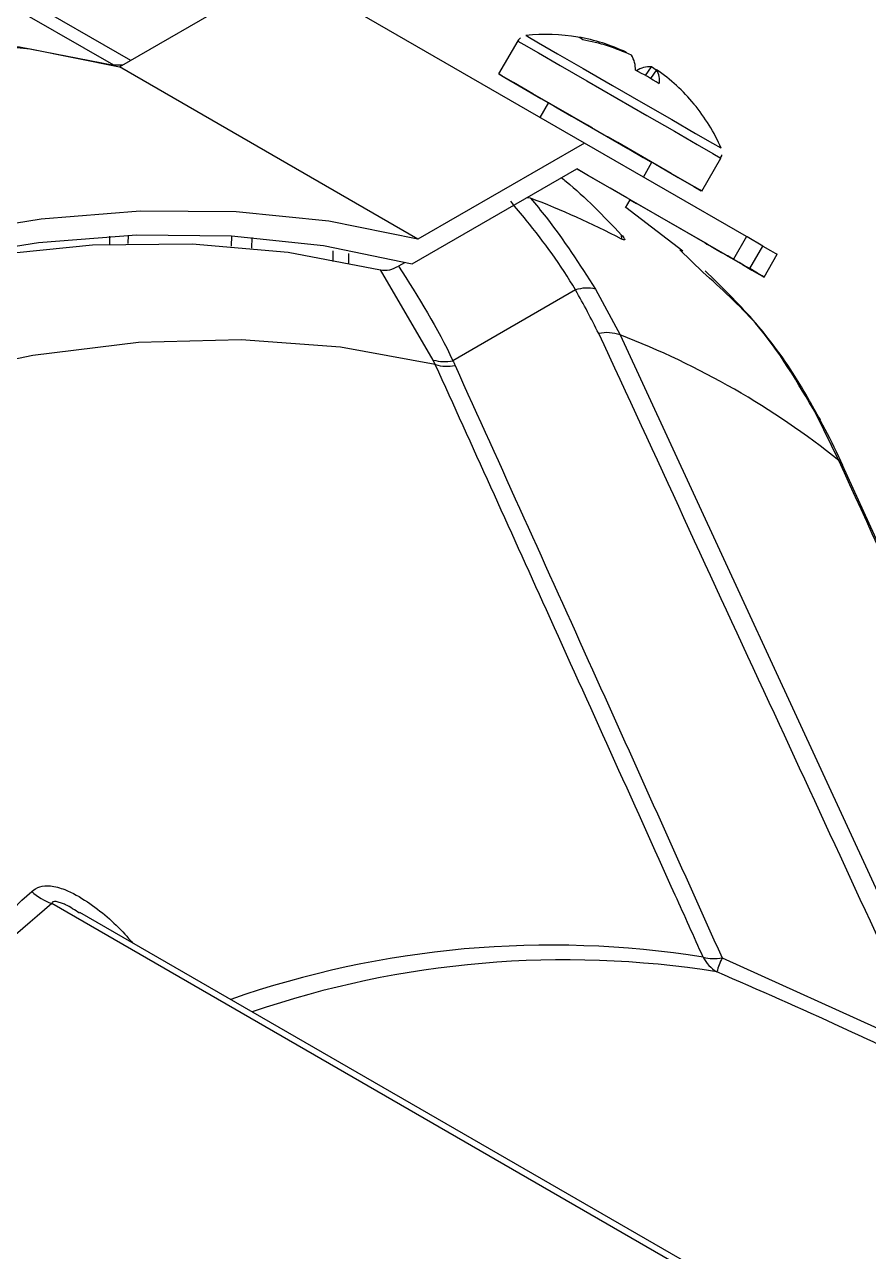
# Model space of a CAD drawing. Extents: x 8 to 113, y 1 to 87.
# Drawn here: x 21.241 to 22.4, y 69.108 to 70.794 of the extents above; entities that cross this region are included whole.
import ezdxf

# ---------------------------------------------------------------- set-up
doc = ezdxf.new("R2010")
doc.units = 0
doc.header["$MEASUREMENT"] = 0
doc.layers.add('OBJECT', color=7, linetype='CONTINUOUS')

msp = doc.modelspace()

# ---------------------------------------------------------------- linework, layer by layer
at = {"layer": 'OBJECT'}
for p, q in [((21.3639, 70.7386), (20.9202, 70.9948)), ((20.9457, 71), (21.387, 70.7453)), ((21.3716, 70.7364), (21.6002, 70.8683)), ((22.0103, 70.6316), (21.6002, 70.8683)), ((21.9187, 70.7719), (21.8925, 70.7266)), ((22.0678, 70.7563), (22.0675, 70.7556)), ((21.3753, 70.7385), (21.3639, 70.7386)), ((21.3639, 70.7383), (21.3639, 70.7386)), ((21.7817, 70.4996), (21.3716, 70.7364)), ((22.0943, 70.7243), (22.1024, 70.7364)), ((22.109, 70.7317), (22.1024, 70.7364)), ((22.1094, 70.7323), (22.1008, 70.7205)), ((21.9609, 70.6871), (21.9492, 70.6668)), ((22.0103, 70.6316), (21.7817, 70.4996)), ((22.2328, 70.5031), (22.0103, 70.6316)), ((22.0912, 70.5848), (22.1029, 70.6051)), ((22.1714, 70.5656), (22.1975, 70.6109)), ((21.7735, 70.4655), (21.9998, 70.5961)), ((21.9998, 70.5961), (22.2148, 70.4719)), ((21.9362, 70.5559), (21.931, 70.5564)), ((22.0668, 70.5425), (22.0732, 70.5536)), ((22.1792, 70.4925), (22.0732, 70.5536)), ((22.1455, 70.4829), (22.067, 70.5428)), ((21.3584, 70.4927), (21.3587, 70.5038)), ((21.3837, 70.4935), (21.384, 70.505)), ((21.5256, 70.4898), (21.5259, 70.5039)), ((21.5536, 70.4873), (21.5539, 70.502)), ((22.0617, 70.4995), (22.0614, 70.5051)), ((22.2328, 70.5031), (22.2148, 70.4719)), ((21.6654, 70.469), (21.6654, 70.4833)), ((22.1727, 70.4543), (22.1412, 70.485)), ((22.1792, 70.4925), (22.1792, 70.4925)), ((22.2373, 70.459), (22.2553, 70.4901)), ((21.6863, 70.4798), (21.6863, 70.4652)), ((21.763, 70.4672), (21.7549, 70.4626)), ((22.2114, 70.4739), (22.211, 70.4741)), ((22.2571, 70.4475), (22.2751, 70.4787)), ((21.8027, 70.3334), (21.73, 70.4573)), ((21.998, 70.4297), (21.8296, 70.3325)), ((22.0256, 70.431), (22.0594, 70.3679)), ((22.0594, 70.3679), (22.5278, 69.3527)), ((21.8055, 70.3271), (21.8027, 70.3334)), ((22.3596, 70.1953), (22.3291, 70.2579)), ((22.7241, 69.4001), (22.3648, 70.1888)), ((24.4076, 67.7802), (21.2787, 69.5864)), ((24.4228, 67.7816), (21.3174, 69.5743)), ((22.1993, 69.5118), (22.4864, 69.3816))]:
    msp.add_line(p, q, dxfattribs=at)
at = {"layer": 'OBJECT', "flags": 128}
for points in [[(18.5936, 69.1393), (18.7229, 69.3139), (18.8577, 69.4816), (18.9972, 69.6418), (19.141, 69.7936), (19.2883, 69.9365), (19.4387, 70.0699), (19.5913, 70.1931), (19.7456, 70.3056), (19.9009, 70.4071), (20.0566, 70.4969), (20.2119, 70.5748), (20.3662, 70.6404), (20.5188, 70.6934), (20.6692, 70.7336), (20.8165, 70.7609), (20.9603, 70.775), (21.0998, 70.776), (21.2346, 70.7638), (21.3639, 70.7386)], [(20.2833, 70.6032), (20.4291, 70.6607), (20.5733, 70.7067), (20.7152, 70.7412), (20.8543, 70.7639), (20.9899, 70.7748), (21.1217, 70.7739), (21.2491, 70.761), (21.3716, 70.7364)], [(21.9187, 70.7719), (21.9188, 70.7718), (21.9271, 70.767), (21.947, 70.7555), (21.9768, 70.7384), (22.0138, 70.717), (22.0547, 70.6934), (22.0959, 70.6696), (22.1338, 70.6477), (22.165, 70.6297), (22.1866, 70.6172), (22.1968, 70.6113), (22.1975, 70.6109)], [(21.93, 70.7793), (21.9327, 70.7778), (21.9474, 70.7693), (21.9735, 70.7542), (22.0085, 70.7341), (22.0489, 70.7107), (22.0908, 70.6865), (22.1301, 70.6638), (22.163, 70.6448), (22.1861, 70.6315), (22.1974, 70.625), (22.1982, 70.6245)], [(22.0214, 70.6522), (22.0145, 70.6561), (21.9745, 70.6792), (21.9396, 70.6994), (21.9129, 70.7148), (21.8968, 70.7241), (21.8927, 70.7265), (21.9009, 70.7217), (21.9208, 70.7102), (21.9506, 70.693), (21.9876, 70.6717), (22.0285, 70.6481), (22.0698, 70.6242), (22.1077, 70.6024), (22.1388, 70.5844), (22.1604, 70.5719), (22.1707, 70.566), (22.1686, 70.5672), (22.1686, 70.5672)], [(21.9609, 70.6871), (21.9623, 70.6863), (21.973, 70.6801), (21.9927, 70.6687), (22.0183, 70.6539), (22.046, 70.6379), (22.0716, 70.6232), (22.0911, 70.6119), (22.1016, 70.6058), (22.1029, 70.6051)], [(22.1686, 70.5672), (22.1543, 70.5754), (22.1292, 70.5899), (22.0954, 70.6094), (22.056, 70.6322), (22.0425, 70.64)], [(22.0732, 70.5536), (22.082, 70.5486), (22.0812, 70.5491), (22.0683, 70.5565), (22.0454, 70.5697), (22.0159, 70.5867), (21.9997, 70.5961)], [(21.7817, 70.4996), (21.6592, 70.5243), (21.5319, 70.5371), (21.4001, 70.5381), (21.2644, 70.5272), (21.1253, 70.5044), (20.9834, 70.47), (20.8393, 70.4239), (20.6934, 70.3664)], [(20.6934, 70.3368), (20.8383, 70.3936), (20.9815, 70.4391), (21.1223, 70.4729), (21.2604, 70.4951), (21.395, 70.5054), (21.5258, 70.5039), (21.6521, 70.4906), (21.7735, 70.4655)], [(22.2553, 70.4901), (22.2483, 70.4941), (22.2407, 70.4985), (22.2336, 70.5026), (22.2328, 70.5031)], [(20.4916, 70.2401), (20.6027, 70.2947), (20.7536, 70.3589), (20.9029, 70.4109), (21.0499, 70.4505), (21.1941, 70.4774), (21.3348, 70.4916), (21.4714, 70.4929), (21.6033, 70.4815), (21.73, 70.4573)], [(22.1792, 70.4925), (22.1761, 70.4942), (22.1759, 70.4944), (22.1786, 70.4928), (22.1839, 70.4898), (22.1908, 70.4858), (22.1984, 70.4814), (22.2055, 70.4773), (22.211, 70.4741)], [(22.2553, 70.4901), (22.2658, 70.4841), (22.2724, 70.4802), (22.2751, 70.4787), (22.2751, 70.4787)], [(22.2373, 70.459), (22.2303, 70.463), (22.2227, 70.4674), (22.2156, 70.4715), (22.2101, 70.4746), (22.207, 70.4764), (22.2068, 70.4765), (22.2095, 70.475), (22.2148, 70.4719)], [(22.2114, 70.4739), (22.2274, 70.4646), (22.2404, 70.4571), (22.2499, 70.4516), (22.2556, 70.4484), (22.2571, 70.4475), (22.2544, 70.449), (22.2478, 70.4529), (22.2373, 70.459)], [(21.8055, 70.3271), (21.6751, 70.351), (21.5391, 70.361), (21.3981, 70.3573), (21.2529, 70.3398), (21.1041, 70.3085), (20.9525, 70.2638), (20.7986, 70.2057), (20.6433, 70.1345), (20.4872, 70.0506), (20.3311, 69.9543), (20.1758, 69.8461), (20.0219, 69.7266), (19.8703, 69.5962), (19.7215, 69.4556), (19.5762, 69.3055), (19.4353, 69.1465), (19.2993, 68.9794), (19.1688, 68.805)]]:
    msp.add_lwpolyline(points, dxfattribs=at)
at = {"layer": 'OBJECT'}
for centre, radius, start, end in [((21.9582, 70.5184), 0.2624, 80.5142, 96.1668), ((21.9599, 70.5299), 0.2508, 64.5169, 80.4963), ((21.9985, 70.7648), 0.0128, 42.7921, 77.2469), ((21.9646, 70.5207), 0.2564, 64.5403, 80.2855), ((22.0447, 70.733), 0.0357, 357.7099, 32.5639), ((22.1008, 70.7006), 0.0358, 87.4653, 122.2964), ((21.9437, 70.4576), 0.3063, 56.5086, 63.4898), ((22.0854, 70.7182), 0.0279, 349.1265, 30.363), ((21.9673, 70.5257), 0.2508, 39.5018, 55.4817), ((21.9582, 70.5184), 0.2624, 23.8332, 39.4846), ((21.5217, 69.4666), 1.1655, 62.4197, 69.1688), ((22.0142, 70.3816), 0.0507, 76.9733, 108.633), ((22.041, 70.316), 0.055, 70.4717, 101.5913), ((21.6561, 69.3187), 1.124, 51.2502, 68.974), ((21.8181, 70.3899), 0.0586, 254.7598, 281.3148), ((21.8219, 70.3839), 0.0591, 253.9557, 280.4938), ((22.314, 70.2401), 0.0233, 27.8982, 49.7424), ((22.3495, 70.1815), 0.0171, 25.3642, 53.6879), ((21.3056, 69.6613), 0.0796, 226.9461, 250.2256), ((21.9643, 68.1962), 1.3331, 80.9782, 109.2612), ((21.9837, 68.1836), 1.3255, 80.9583, 108.9089), ((22.2171, 69.5346), 0.0489, 206.4597, 239.1154), ((22.1886, 69.5716), 0.0608, 255.4106, 280.1266), ((22.4749, 69.3956), 0.2991, 157.145, 161.0767)]:
    msp.add_arc(centre, radius, start, end, dxfattribs=at)
for points, knots in [([(21.9226, 70.7761), (21.9219, 70.7756), (21.9203, 70.7746), (21.9194, 70.7729), (21.9189, 70.7719)], [0, 0, 0, 0, 0.438598, 1, 1, 1, 1]), ([(22.1973, 70.6111), (22.198, 70.612), (22.1989, 70.6133), (22.199, 70.6148), (22.199, 70.6152)], [0, 0, 0, 0, 0.7637358, 1, 1, 1, 1]), ([(21.9788, 70.584), (21.9809, 70.5823), (22.0094, 70.5595), (22.0364, 70.5313), (22.0614, 70.5051)], [0, 0, 0, 0, 0.073864, 1, 1, 1, 1]), ([(21.998, 70.4297), (21.998, 70.4297), (21.9782, 70.464), (21.9478, 70.5049), (21.9162, 70.5429), (21.9091, 70.5515)], [0, 0, 0, 0, 0.000014, 0.773396, 1, 1, 1, 1]), ([(21.9362, 70.5559), (21.9434, 70.5472), (21.9755, 70.5084), (22.0037, 70.4648), (22.0256, 70.431)], [0, 0, 0, 0, 0.224509, 1, 1, 1, 1]), ([(22.0614, 70.5051), (22.0622, 70.5043), (22.0637, 70.5026), (22.0652, 70.5005), (22.0658, 70.4991), (22.0656, 70.4983), (22.0642, 70.4983), (22.0623, 70.4992), (22.0613, 70.4997)], [0, 0, 0, 0, 0.139984, 0.280618, 0.412124, 0.549235, 0.769117, 1, 1, 1, 1]), ([(21.73, 70.4573), (21.7342, 70.4569), (21.7419, 70.4561), (21.7509, 70.4605), (21.7549, 70.4626)], [0, 0, 0, 0, 0.540768, 1, 1, 1, 1]), ([(21.7549, 70.4626), (21.7819, 70.4199), (21.8089, 70.3773), (21.8296, 70.3325), (21.8296, 70.3325)], [0, 0, 0, 0, 0.999987, 1, 1, 1, 1]), ([(22.3291, 70.2579), (22.3035, 70.3019), (22.2611, 70.3751), (22.1979, 70.4317), (22.1727, 70.4543)], [0, 0, 0, 0, 0.601074, 1, 1, 1, 1]), ([(22.3343, 70.2508), (22.323, 70.2712), (22.2962, 70.3197), (22.244, 70.3895), (22.1986, 70.4341), (22.1762, 70.456)], [0, 0, 0, 0, 0.269102, 0.640036, 1, 1, 1, 1]), ([(22.0299, 70.3699), (22.0197, 70.3899), (22.0095, 70.4098), (21.998, 70.4297), (21.998, 70.4297)], [0, 0, 0, 0, 0.99997, 1, 1, 1, 1]), ([(22.4864, 69.3816), (22.4123, 69.542), (22.26, 69.8716), (22.108, 70.2009), (22.0299, 70.3699)], [0, 0, 0, 0, 0.486656, 1, 1, 1, 1]), ([(21.8296, 70.3325), (21.8296, 70.3325), (21.8307, 70.3303), (21.8317, 70.3281), (21.8326, 70.3258)], [0, 0, 0, 0, 0.000279, 1, 1, 1, 1]), ([(22.1733, 69.5128), (22.1606, 69.5411), (22.0889, 69.7003), (21.9664, 69.9718), (21.8564, 70.2148), (21.8055, 70.3271)], [0, 0, 0, 0, 0.1041979, 0.5858463, 1, 1, 1, 1]), ([(21.8326, 70.3258), (21.8956, 70.1864), (22.0181, 69.9153), (22.1401, 69.6438), (22.1993, 69.5118)], [0, 0, 0, 0, 0.514049, 1, 1, 1, 1]), ([(22.365, 70.1885), (22.3632, 70.1925), (22.3534, 70.2146), (22.343, 70.2341), (22.3345, 70.2501)], [0, 0, 0, 0, 0.182353, 1, 1, 1, 1]), ([(22.7214, 69.4017), (22.6824, 69.4874), (22.5621, 69.7518), (22.4413, 70.0164), (22.3596, 70.1953)], [0, 0, 0, 0, 0.323955, 1, 1, 1, 1]), ([(21.2513, 69.6032), (21.2548, 69.6057), (21.2617, 69.6107), (21.2781, 69.6114), (21.3009, 69.6051), (21.3373, 69.5841), (21.368, 69.5574), (21.386, 69.5366), (21.3895, 69.5326)], [0, 0, 0, 0, 0.099, 0.197938, 0.32287, 0.5267, 0.909916, 1, 1, 1, 1]), ([(20.6721, 69.2688), (20.7073, 69.2813), (20.8128, 69.319), (20.9751, 69.3958), (21.1338, 69.4965), (21.2155, 69.5706), (21.2513, 69.6032)], [0, 0, 0, 0, 0.149978, 0.450605, 0.758659, 1, 1, 1, 1]), ([(21.3167, 69.5732), (21.3106, 69.5774), (21.303, 69.5826), (21.292, 69.5872), (21.2872, 69.5887), (21.2835, 69.5892), (21.2812, 69.589), (21.2796, 69.5882), (21.2789, 69.5872), (21.2788, 69.5866), (21.2787, 69.5864)], [0, 0, 0, 0, 0.509235, 0.632651, 0.769193, 0.823998, 0.87935, 0.928947, 0.981687, 1, 1, 1, 1]), ([(21.2787, 69.5864), (21.2259, 69.5406), (21.1187, 69.4475), (20.9167, 69.3326), (20.7617, 69.2736), (20.6886, 69.2457)], [0, 0, 0, 0, 0.339274, 0.688484, 1, 1, 1, 1]), ([(22.4767, 69.363), (22.4394, 69.3808), (22.3453, 69.4256), (22.2497, 69.4674), (22.192, 69.4926)], [0, 0, 0, 0, 0.396331, 1, 1, 1, 1])]:
    msp.add_open_spline(points, degree=3, knots=knots, dxfattribs=at)

doc.saveas('drawing.dxf')
